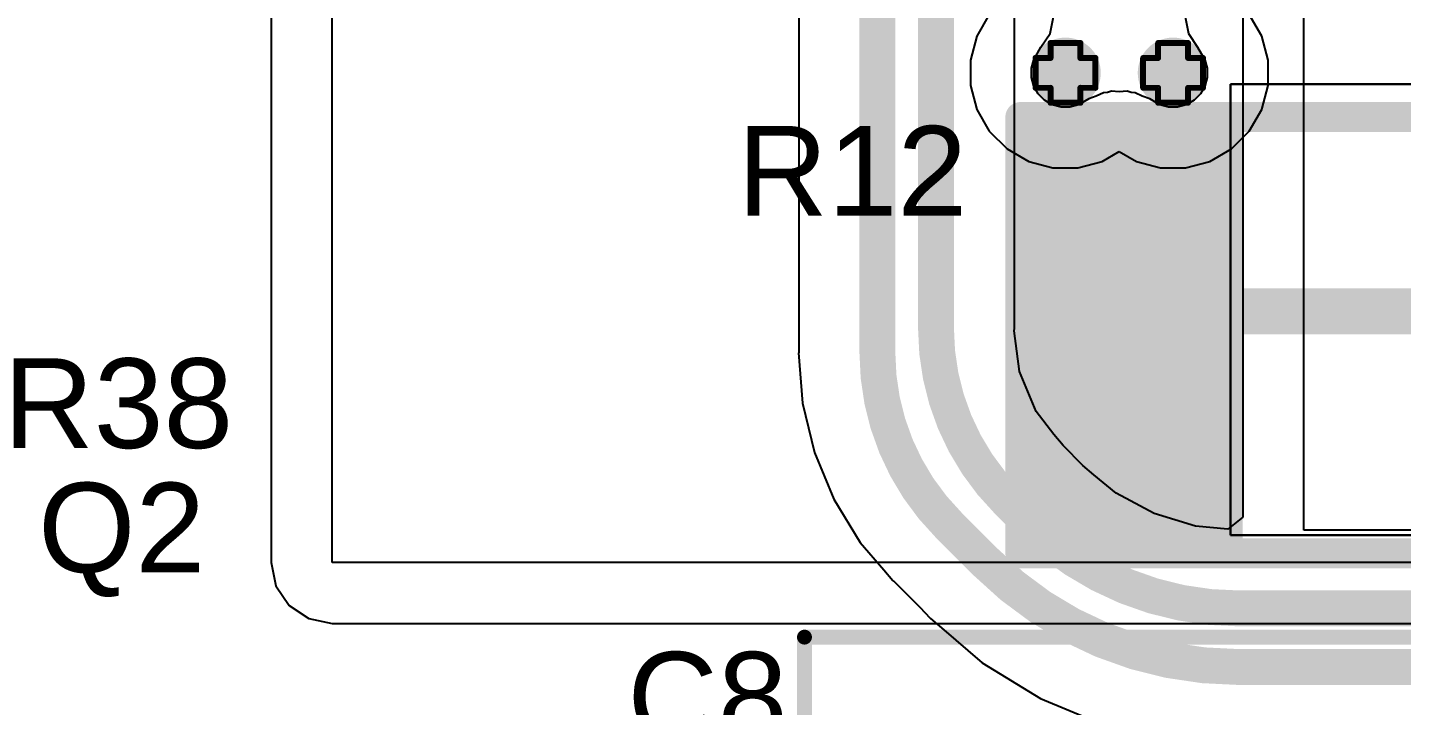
# Model space of a CAD drawing. Header units: inches. Extents: x -5 to 501, y -9 to 81.
# Drawn here: x 63.4 to 75.08, y 10.11 to 15.87 of the extents above; entities that cross this region are included whole.
import ezdxf

# ---------------------------------------------------------------- set-up
doc = ezdxf.new("R2010")
doc.units = ezdxf.units.IN
for name, color, linetype in [('Bottom Layer', 5, 'Continuous'), ('Drill Drawing', 1, 'Continuous'), ('Ground', 16, 'Continuous'), ('Power', 76, 'Continuous'), ('Top Layer', 1, 'Continuous'), ('Top Overlay', 2, 'Continuous'), ('Top Paste', 8, 'Continuous'), ('Top Solder', 216, 'Continuous'), ('Via Holes', 16, 'Continuous')]:
    doc.layers.add(name, color=color, linetype=linetype)
doc.styles.add('Arial', font='', dxfattribs={"height": 0.2})
doc.styles.get('Arial').set_extended_font_data('Arial')

msp = doc.modelspace()

# ---------------------------------------------------------------- hatches: boundary and pattern name
at = {"layer": 'Bottom Layer'}
h = msp.add_hatch(color=5, dxfattribs=at)
edge = h.paths.add_edge_path()
edge.add_arc((72.22, 15.488), 0.3, 0, 360)
h = msp.add_hatch(color=5, dxfattribs=at)
edge = h.paths.add_edge_path()
edge.add_arc((73.134, 15.488), 0.3, 0, 360)
at = {"layer": 'Ground'}
h = msp.add_hatch(color=16, dxfattribs=at)
edge = h.paths.add_edge_path()
edge.add_arc((72.22, 15.488), 0.3, 0, 360)
h = msp.add_hatch(color=16, dxfattribs=at)
edge = h.paths.add_edge_path()
edge.add_arc((73.134, 15.488), 0.3, 0, 360)
at = {"layer": 'Power'}
h = msp.add_hatch(color=76, dxfattribs=at)
edge = h.paths.add_edge_path()
edge.add_arc((72.22, 15.488), 0.3, 0, 360)
h = msp.add_hatch(color=76, dxfattribs=at)
edge = h.paths.add_edge_path()
edge.add_arc((73.134, 15.488), 0.3, 0, 360)
at = {"layer": 'Top Layer'}
h = msp.add_hatch(color=1, dxfattribs=at)
edge = h.paths.add_edge_path()
edge.add_arc((72.22, 15.488), 0.3, 0, 360)
h = msp.add_hatch(color=1, dxfattribs=at)
edge = h.paths.add_edge_path()
edge.add_arc((73.134, 15.488), 0.3, 0, 360)
msp.add_hatch(color=1, dxfattribs=at).paths.add_polyline_path([(73.623, 11.559), (72.023, 11.559), (72.023, 14.959), (73.623, 14.959)])
at = {"layer": 'Top Paste'}
msp.add_hatch(color=8, dxfattribs=at).paths.add_polyline_path([(73.623, 11.559), (72.023, 11.559), (72.023, 14.959), (73.623, 14.959)])
at = {"layer": 'Top Solder'}
msp.add_hatch(color=216, dxfattribs=at).paths.add_polyline_path([(73.725, 11.457), (71.921, 11.457), (71.921, 15.06), (73.725, 15.06)])
at = {"layer": 'Via Holes'}
h = msp.add_hatch(color=7, dxfattribs=at)
edge = h.paths.add_edge_path()
edge.add_arc((72.22, 15.488), 0.15, 0, 360)
h = msp.add_hatch(color=7, dxfattribs=at)
edge = h.paths.add_edge_path()
edge.add_arc((73.134, 15.488), 0.15, 0, 360)

# ---------------------------------------------------------------- linework, layer by layer
at = {"layer": 'Bottom Layer'}
for p, q in [((74.244, 11.603), (74.244, 22.911)), ((73.726, 19.189), (73.726, 11.712)), ((69.956, 18.133), (69.956, 13.11)), ((71.786, 13.316), (71.786, 18.131)), ((71.784, 13.297), (71.786, 13.316)), ((71.829, 12.951), (71.784, 13.297)), ((69.956, 13.11), (69.953, 13.11)), ((69.953, 13.11), (69.987, 12.681)), ((71.97, 12.61), (71.829, 12.951)), ((69.987, 12.681), (70.088, 12.262)), ((72.12, 12.415), (71.97, 12.61)), ((72.199, 12.321), (72.12, 12.415)), ((70.088, 12.262), (70.252, 11.865)), ((72.367, 12.152), (72.199, 12.321)), ((72.461, 12.072), (72.367, 12.152)), ((72.367, 12.152), (72.367, 12.152)), ((72.65, 11.917), (72.461, 12.072)), ((72.974, 11.744), (72.65, 11.917)), ((70.252, 11.865), (70.477, 11.498)), ((73.326, 11.637), (72.974, 11.744)), ((73.726, 11.712), (73.599, 11.61)), ((73.599, 11.61), (73.326, 11.637)), ((82.169, 11.603), (74.244, 11.603)), ((70.477, 11.498), (70.676, 11.265)), ((70.676, 11.265), (70.754, 11.173)), ((70.754, 11.173), (70.757, 11.17)), ((70.757, 11.17), (70.759, 11.172)), ((70.759, 11.172), (70.984, 10.947)), ((70.984, 10.947), (71.07, 10.853)), ((71.07, 10.853), (71.073, 10.851)), ((71.073, 10.851), (71.166, 10.771)), ((71.166, 10.771), (71.512, 10.475)), ((71.512, 10.475), (72.008, 10.172)), ((72.008, 10.172), (72.545, 9.949))]:
    msp.add_line(p, q, dxfattribs=at)
for points in [[(70.622, 13.11, 0.305, 0.305, 0), (70.622, 18.133, 0.305, 0.305, 0)], [(71.12, 13.316, 0.305, 0.305, 0), (71.12, 18.131, 0.305, 0.305, 0)], [(71.728, 11.85, 0.305, 0.305, -0.198912), (71.12, 13.316, 0.305, 0.305, 0)], [(71.228, 11.645, 0.305, 0.305, -0.198572), (70.622, 13.11, 0.305, 0.305, 0)], [(71.728, 11.85, 0.305, 0.305, 0), (71.896, 11.681, 0.305, 0.305, 0)], [(71.23, 11.643, 0.305, 0.305, -0.000328), (71.228, 11.645, 0.305, 0.305, 0)], [(71.23, 11.643, 0.305, 0.305, 0), (71.545, 11.328, 0.305, 0.305, 0)], [(71.917, 11.661, 0.305, 0.305, -0.002883), (71.896, 11.681, 0.305, 0.305, 0)], [(73.692, 10.937, 0.305, 0.305, -0.195917), (71.917, 11.661, 0.305, 0.305, 0)], [(71.547, 11.326, 0.305, 0.305, -0.000251), (71.545, 11.328, 0.305, 0.305, 0)], [(73.691, 10.439, 0.305, 0.305, -0.198651), (71.547, 11.326, 0.305, 0.305, 0)], [(73.692, 10.937, 0.305, 0.305, 0), (87.299, 10.937, 0.305, 0.305, 0)], [(73.691, 10.439, 0.305, 0.305, 0), (87.093, 10.439, 0.305, 0.305, 0)]]:
    msp.add_lwpolyline(points, format="xyseb", dxfattribs=at)
for points in [[(71.044, 13.316, 0.152, 0.152, 1), (71.196, 13.316, 0.152, 0.152, 1)], [(71.044, 13.316, 0.152, 0.152, 1), (71.196, 13.316, 0.152, 0.152, 1)], [(70.546, 13.11, 0.152, 0.152, 1), (70.698, 13.11, 0.152, 0.152, 1)], [(70.546, 13.11, 0.152, 0.152, 1), (70.698, 13.11, 0.152, 0.152, 1)], [(71.651, 11.85, 0.152, 0.152, 1), (71.804, 11.85, 0.152, 0.152, 1)], [(71.651, 11.85, 0.152, 0.152, 1), (71.804, 11.85, 0.152, 0.152, 1)], [(71.152, 11.645, 0.152, 0.152, 1), (71.304, 11.645, 0.152, 0.152, 1)], [(71.152, 11.645, 0.152, 0.152, 1), (71.304, 11.645, 0.152, 0.152, 1)], [(71.154, 11.643, 0.152, 0.152, 1), (71.306, 11.643, 0.152, 0.152, 1)], [(71.154, 11.643, 0.152, 0.152, 1), (71.306, 11.643, 0.152, 0.152, 1)], [(71.82, 11.681, 0.152, 0.152, 1), (71.972, 11.681, 0.152, 0.152, 1)], [(71.82, 11.681, 0.152, 0.152, 1), (71.972, 11.681, 0.152, 0.152, 1)], [(71.841, 11.661, 0.152, 0.152, 1), (71.993, 11.661, 0.152, 0.152, 1)], [(71.841, 11.661, 0.152, 0.152, 1), (71.993, 11.661, 0.152, 0.152, 1)], [(71.469, 11.328, 0.152, 0.152, 1), (71.621, 11.328, 0.152, 0.152, 1)], [(71.469, 11.328, 0.152, 0.152, 1), (71.621, 11.328, 0.152, 0.152, 1)], [(71.471, 11.326, 0.152, 0.152, 1), (71.623, 11.326, 0.152, 0.152, 1)], [(71.471, 11.326, 0.152, 0.152, 1), (71.623, 11.326, 0.152, 0.152, 1)], [(73.616, 10.937, 0.152, 0.152, 1), (73.768, 10.937, 0.152, 0.152, 1)], [(73.616, 10.937, 0.152, 0.152, 1), (73.768, 10.937, 0.152, 0.152, 1)], [(73.614, 10.439, 0.152, 0.152, 1), (73.767, 10.439, 0.152, 0.152, 1)], [(73.614, 10.439, 0.152, 0.152, 1), (73.767, 10.439, 0.152, 0.152, 1)]]:
    msp.add_lwpolyline(points, format="xyseb", close=True, dxfattribs=at)
at = {"layer": 'Drill Drawing'}
for points in [[(72.093, 15.615, 0.0508, 0.0508, 0), (72.093, 15.742, 0.0508, 0.0508, 0)], [(72.093, 15.742, 0.0508, 0.0508, 0), (72.347, 15.742, 0.0508, 0.0508, 0)], [(72.347, 15.615, 0.0508, 0.0508, 0), (72.347, 15.742, 0.0508, 0.0508, 0)], [(73.007, 15.615, 0.0508, 0.0508, 0), (73.007, 15.742, 0.0508, 0.0508, 0)], [(73.007, 15.742, 0.0508, 0.0508, 0), (73.261, 15.742, 0.0508, 0.0508, 0)], [(73.261, 15.615, 0.0508, 0.0508, 0), (73.261, 15.742, 0.0508, 0.0508, 0)], [(71.966, 15.361, 0.0508, 0.0508, 0), (71.966, 15.615, 0.0508, 0.0508, 0)], [(71.966, 15.615, 0.0508, 0.0508, 0), (72.093, 15.615, 0.0508, 0.0508, 0)], [(72.347, 15.615, 0.0508, 0.0508, 0), (72.474, 15.615, 0.0508, 0.0508, 0)], [(72.474, 15.361, 0.0508, 0.0508, 0), (72.474, 15.615, 0.0508, 0.0508, 0)], [(72.88, 15.361, 0.0508, 0.0508, 0), (72.88, 15.615, 0.0508, 0.0508, 0)], [(72.88, 15.615, 0.0508, 0.0508, 0), (73.007, 15.615, 0.0508, 0.0508, 0)], [(73.261, 15.615, 0.0508, 0.0508, 0), (73.388, 15.615, 0.0508, 0.0508, 0)], [(73.388, 15.361, 0.0508, 0.0508, 0), (73.388, 15.615, 0.0508, 0.0508, 0)], [(71.966, 15.361, 0.0508, 0.0508, 0), (72.093, 15.361, 0.0508, 0.0508, 0)], [(72.093, 15.234, 0.0508, 0.0508, 0), (72.093, 15.361, 0.0508, 0.0508, 0)], [(72.347, 15.361, 0.0508, 0.0508, 0), (72.474, 15.361, 0.0508, 0.0508, 0)], [(72.347, 15.234, 0.0508, 0.0508, 0), (72.347, 15.361, 0.0508, 0.0508, 0)], [(72.88, 15.361, 0.0508, 0.0508, 0), (73.007, 15.361, 0.0508, 0.0508, 0)], [(73.007, 15.234, 0.0508, 0.0508, 0), (73.007, 15.361, 0.0508, 0.0508, 0)], [(73.261, 15.361, 0.0508, 0.0508, 0), (73.388, 15.361, 0.0508, 0.0508, 0)], [(73.261, 15.234, 0.0508, 0.0508, 0), (73.261, 15.361, 0.0508, 0.0508, 0)], [(72.093, 15.234, 0.0508, 0.0508, 0), (72.347, 15.234, 0.0508, 0.0508, 0)], [(73.007, 15.234, 0.0508, 0.0508, 0), (73.261, 15.234, 0.0508, 0.0508, 0)]]:
    msp.add_lwpolyline(points, format="xyseb", dxfattribs=at)
for points in [[(72.08, 15.742, 0.0254, 0.0254, 1), (72.106, 15.742, 0.0254, 0.0254, 1)], [(72.08, 15.742, 0.0254, 0.0254, 1), (72.106, 15.742, 0.0254, 0.0254, 1)], [(72.334, 15.742, 0.0254, 0.0254, 1), (72.36, 15.742, 0.0254, 0.0254, 1)], [(72.334, 15.742, 0.0254, 0.0254, 1), (72.36, 15.742, 0.0254, 0.0254, 1)], [(72.995, 15.742, 0.0254, 0.0254, 1), (73.02, 15.742, 0.0254, 0.0254, 1)], [(72.995, 15.742, 0.0254, 0.0254, 1), (73.02, 15.742, 0.0254, 0.0254, 1)], [(73.249, 15.742, 0.0254, 0.0254, 1), (73.274, 15.742, 0.0254, 0.0254, 1)], [(73.249, 15.742, 0.0254, 0.0254, 1), (73.274, 15.742, 0.0254, 0.0254, 1)], [(71.953, 15.615, 0.0254, 0.0254, 1), (71.979, 15.615, 0.0254, 0.0254, 1)], [(71.953, 15.615, 0.0254, 0.0254, 1), (71.979, 15.615, 0.0254, 0.0254, 1)], [(72.08, 15.615, 0.0254, 0.0254, 1), (72.106, 15.615, 0.0254, 0.0254, 1)], [(72.08, 15.615, 0.0254, 0.0254, 1), (72.106, 15.615, 0.0254, 0.0254, 1)], [(72.334, 15.615, 0.0254, 0.0254, 1), (72.36, 15.615, 0.0254, 0.0254, 1)], [(72.334, 15.615, 0.0254, 0.0254, 1), (72.36, 15.615, 0.0254, 0.0254, 1)], [(72.461, 15.615, 0.0254, 0.0254, 1), (72.487, 15.615, 0.0254, 0.0254, 1)], [(72.461, 15.615, 0.0254, 0.0254, 1), (72.487, 15.615, 0.0254, 0.0254, 1)], [(72.868, 15.615, 0.0254, 0.0254, 1), (72.893, 15.615, 0.0254, 0.0254, 1)], [(72.868, 15.615, 0.0254, 0.0254, 1), (72.893, 15.615, 0.0254, 0.0254, 1)], [(72.995, 15.615, 0.0254, 0.0254, 1), (73.02, 15.615, 0.0254, 0.0254, 1)], [(72.995, 15.615, 0.0254, 0.0254, 1), (73.02, 15.615, 0.0254, 0.0254, 1)], [(73.249, 15.615, 0.0254, 0.0254, 1), (73.274, 15.615, 0.0254, 0.0254, 1)], [(73.249, 15.615, 0.0254, 0.0254, 1), (73.274, 15.615, 0.0254, 0.0254, 1)], [(73.376, 15.615, 0.0254, 0.0254, 1), (73.401, 15.615, 0.0254, 0.0254, 1)], [(73.376, 15.615, 0.0254, 0.0254, 1), (73.401, 15.615, 0.0254, 0.0254, 1)], [(71.953, 15.361, 0.0254, 0.0254, 1), (71.979, 15.361, 0.0254, 0.0254, 1)], [(71.953, 15.361, 0.0254, 0.0254, 1), (71.979, 15.361, 0.0254, 0.0254, 1)], [(72.08, 15.361, 0.0254, 0.0254, 1), (72.106, 15.361, 0.0254, 0.0254, 1)], [(72.08, 15.361, 0.0254, 0.0254, 1), (72.106, 15.361, 0.0254, 0.0254, 1)], [(72.334, 15.361, 0.0254, 0.0254, 1), (72.36, 15.361, 0.0254, 0.0254, 1)], [(72.334, 15.361, 0.0254, 0.0254, 1), (72.36, 15.361, 0.0254, 0.0254, 1)], [(72.461, 15.361, 0.0254, 0.0254, 1), (72.487, 15.361, 0.0254, 0.0254, 1)], [(72.461, 15.361, 0.0254, 0.0254, 1), (72.487, 15.361, 0.0254, 0.0254, 1)], [(72.868, 15.361, 0.0254, 0.0254, 1), (72.893, 15.361, 0.0254, 0.0254, 1)], [(72.868, 15.361, 0.0254, 0.0254, 1), (72.893, 15.361, 0.0254, 0.0254, 1)], [(72.995, 15.361, 0.0254, 0.0254, 1), (73.02, 15.361, 0.0254, 0.0254, 1)], [(72.995, 15.361, 0.0254, 0.0254, 1), (73.02, 15.361, 0.0254, 0.0254, 1)], [(73.249, 15.361, 0.0254, 0.0254, 1), (73.274, 15.361, 0.0254, 0.0254, 1)], [(73.249, 15.361, 0.0254, 0.0254, 1), (73.274, 15.361, 0.0254, 0.0254, 1)], [(73.376, 15.361, 0.0254, 0.0254, 1), (73.401, 15.361, 0.0254, 0.0254, 1)], [(73.376, 15.361, 0.0254, 0.0254, 1), (73.401, 15.361, 0.0254, 0.0254, 1)], [(72.08, 15.234, 0.0254, 0.0254, 1), (72.106, 15.234, 0.0254, 0.0254, 1)], [(72.08, 15.234, 0.0254, 0.0254, 1), (72.106, 15.234, 0.0254, 0.0254, 1)], [(72.334, 15.234, 0.0254, 0.0254, 1), (72.36, 15.234, 0.0254, 0.0254, 1)], [(72.334, 15.234, 0.0254, 0.0254, 1), (72.36, 15.234, 0.0254, 0.0254, 1)], [(72.995, 15.234, 0.0254, 0.0254, 1), (73.02, 15.234, 0.0254, 0.0254, 1)], [(72.995, 15.234, 0.0254, 0.0254, 1), (73.02, 15.234, 0.0254, 0.0254, 1)], [(73.249, 15.234, 0.0254, 0.0254, 1), (73.274, 15.234, 0.0254, 0.0254, 1)], [(73.249, 15.234, 0.0254, 0.0254, 1), (73.274, 15.234, 0.0254, 0.0254, 1)]]:
    msp.add_lwpolyline(points, format="xyseb", close=True, dxfattribs=at)
at = {"layer": 'Ground'}
for p, q in [((65.471, 25.4), (65.471, 11.328)), ((65.989, 11.328), (65.989, 25.4)), ((72.089, 15.824), (72.129, 16.022)), ((73.226, 16.022), (73.265, 15.824)), ((71.573, 15.985), (71.467, 15.8)), ((73.887, 15.8), (73.781, 15.985)), ((71.467, 15.8), (71.412, 15.595)), ((72.011, 15.706), (72.089, 15.824)), ((73.265, 15.824), (73.343, 15.706)), ((73.942, 15.595), (73.887, 15.8)), ((71.95, 15.6), (72.011, 15.706)), ((73.343, 15.706), (73.405, 15.6)), ((71.412, 15.595), (71.412, 15.382)), ((71.93, 15.527), (71.95, 15.6)), ((71.93, 15.45), (71.93, 15.527)), ((73.405, 15.6), (73.424, 15.527)), ((73.424, 15.527), (73.424, 15.45)), ((73.942, 15.382), (73.942, 15.595)), ((71.95, 15.376), (71.93, 15.45)), ((73.424, 15.45), (73.405, 15.376)), ((71.412, 15.382), (71.467, 15.177)), ((71.988, 15.31), (71.95, 15.376)), ((72.042, 15.256), (71.988, 15.31)), ((72.543, 15.32), (72.482, 15.29)), ((72.577, 15.322), (72.543, 15.32)), ((72.61, 15.333), (72.577, 15.322)), ((72.677, 15.328), (72.61, 15.333)), ((72.745, 15.333), (72.677, 15.328)), ((72.777, 15.322), (72.745, 15.333)), ((72.811, 15.32), (72.777, 15.322)), ((72.872, 15.29), (72.811, 15.32)), ((73.367, 15.31), (73.312, 15.256)), ((73.405, 15.376), (73.367, 15.31)), ((73.887, 15.177), (73.942, 15.382)), ((71.467, 15.177), (71.573, 14.992)), ((72.108, 15.218), (72.042, 15.256)), ((72.182, 15.198), (72.108, 15.218)), ((72.258, 15.198), (72.182, 15.198)), ((72.332, 15.218), (72.258, 15.198)), ((72.418, 15.268), (72.332, 15.218)), ((72.482, 15.29), (72.418, 15.268)), ((72.936, 15.268), (72.872, 15.29)), ((73.022, 15.218), (72.936, 15.268)), ((73.096, 15.198), (73.022, 15.218)), ((73.173, 15.198), (73.096, 15.198)), ((73.246, 15.218), (73.173, 15.198)), ((73.312, 15.256), (73.246, 15.218)), ((73.781, 14.992), (73.887, 15.177)), ((71.573, 14.992), (71.724, 14.842)), ((73.631, 14.842), (73.781, 14.992)), ((71.724, 14.842), (71.908, 14.735)), ((73.446, 14.735), (73.631, 14.842)), ((71.908, 14.735), (72.114, 14.68)), ((72.326, 14.68), (72.532, 14.735)), ((72.532, 14.735), (72.677, 14.819)), ((72.677, 14.819), (72.823, 14.735)), ((72.823, 14.735), (73.028, 14.68)), ((73.241, 14.68), (73.446, 14.735)), ((72.114, 14.68), (72.326, 14.68)), ((73.028, 14.68), (73.241, 14.68)), ((65.471, 11.328), (65.511, 11.13)), ((82.398, 11.328), (65.989, 11.328)), ((65.511, 11.13), (65.623, 10.962)), ((65.623, 10.962), (65.791, 10.85)), ((65.791, 10.85), (65.989, 10.81)), ((65.989, 10.81), (82.398, 10.81))]:
    msp.add_line(p, q, dxfattribs=at)
at = {"layer": 'Power'}
for p, q in [((72.089, 15.824), (72.129, 16.022)), ((73.226, 16.022), (73.265, 15.824)), ((71.573, 15.985), (71.467, 15.8)), ((73.887, 15.8), (73.781, 15.985)), ((71.467, 15.8), (71.412, 15.595)), ((72.011, 15.706), (72.089, 15.824)), ((73.265, 15.824), (73.343, 15.706)), ((73.942, 15.595), (73.887, 15.8)), ((71.95, 15.6), (72.011, 15.706)), ((73.343, 15.706), (73.405, 15.6)), ((71.412, 15.595), (71.412, 15.382)), ((71.93, 15.527), (71.95, 15.6)), ((71.93, 15.45), (71.93, 15.527)), ((73.405, 15.6), (73.424, 15.527)), ((73.424, 15.527), (73.424, 15.45)), ((73.942, 15.382), (73.942, 15.595)), ((71.95, 15.376), (71.93, 15.45)), ((73.424, 15.45), (73.405, 15.376)), ((71.412, 15.382), (71.467, 15.177)), ((71.988, 15.31), (71.95, 15.376)), ((72.042, 15.256), (71.988, 15.31)), ((72.543, 15.32), (72.482, 15.29)), ((72.577, 15.322), (72.543, 15.32)), ((72.61, 15.333), (72.577, 15.322)), ((72.677, 15.328), (72.61, 15.333)), ((72.745, 15.333), (72.677, 15.328)), ((72.777, 15.322), (72.745, 15.333)), ((72.811, 15.32), (72.777, 15.322)), ((72.872, 15.29), (72.811, 15.32)), ((73.367, 15.31), (73.312, 15.256)), ((73.405, 15.376), (73.367, 15.31)), ((73.887, 15.177), (73.942, 15.382)), ((71.467, 15.177), (71.573, 14.992)), ((72.108, 15.218), (72.042, 15.256)), ((72.182, 15.198), (72.108, 15.218)), ((72.258, 15.198), (72.182, 15.198)), ((72.332, 15.218), (72.258, 15.198)), ((72.418, 15.268), (72.332, 15.218)), ((72.482, 15.29), (72.418, 15.268)), ((72.936, 15.268), (72.872, 15.29)), ((73.022, 15.218), (72.936, 15.268)), ((73.096, 15.198), (73.022, 15.218)), ((73.173, 15.198), (73.096, 15.198)), ((73.246, 15.218), (73.173, 15.198)), ((73.312, 15.256), (73.246, 15.218)), ((73.781, 14.992), (73.887, 15.177)), ((71.573, 14.992), (71.724, 14.842)), ((73.631, 14.842), (73.781, 14.992)), ((71.724, 14.842), (71.908, 14.735)), ((73.446, 14.735), (73.631, 14.842)), ((71.908, 14.735), (72.114, 14.68)), ((72.326, 14.68), (72.532, 14.735)), ((72.532, 14.735), (72.677, 14.819)), ((72.677, 14.819), (72.823, 14.735)), ((72.823, 14.735), (73.028, 14.68)), ((73.241, 14.68), (73.446, 14.735)), ((72.114, 14.68), (72.326, 14.68)), ((73.028, 14.68), (73.241, 14.68))]:
    msp.add_line(p, q, dxfattribs=at)
at = {"layer": 'Top Layer'}
for p, q in [((73.623, 11.559), (73.623, 15.392)), ((73.623, 15.392), (75.22, 15.392)), ((75.22, 15.392), (73.623, 15.392)), ((73.623, 15.392), (73.623, 11.559)), ((78.523, 11.559), (73.623, 11.559)), ((73.623, 11.559), (78.005, 11.559))]:
    msp.add_line(p, q, dxfattribs=at)
for points in [[(75.692, 13.934, 0.389, 0.389, -0.414214), (75.22, 13.462, 0.389, 0.389, 0)], [(72.975, 13.259, 0.389, 0.389, -0.414214), (73.179, 13.462, 0.389, 0.389, 0)], [(73.179, 13.462, 0.389, 0.389, 0), (75.22, 13.462, 0.389, 0.389, 0)]]:
    msp.add_lwpolyline(points, format="xyseb", dxfattribs=at)
for points in [[(73.081, 13.462, 0.195, 0.195, 1), (73.276, 13.462, 0.195, 0.195, 1)], [(73.081, 13.462, 0.195, 0.195, 1), (73.276, 13.462, 0.195, 0.195, 1)], [(75.122, 13.462, 0.195, 0.195, 1), (75.317, 13.462, 0.195, 0.195, 1)], [(75.122, 13.462, 0.195, 0.195, 1), (75.317, 13.462, 0.195, 0.195, 1)], [(72.878, 13.259, 0.195, 0.195, 1), (73.073, 13.259, 0.195, 0.195, 1)]]:
    msp.add_lwpolyline(points, format="xyseb", close=True, dxfattribs=at)
at = {"layer": 'Top Overlay'}
for points in [[(71.836, 15.113, 0.254, 0.254, 0), (80.315, 15.113, 0.254, 0.254, 0)], [(71.836, 11.405, 0.254, 0.254, 0), (71.836, 15.113, 0.254, 0.254, 0)], [(71.836, 11.405, 0.254, 0.254, 0), (80.315, 11.405, 0.254, 0.254, 0)], [(70.002, 7.29, 0.127, 0.127, 0), (70.002, 10.693, 0.127, 0.127, 0)], [(70.002, 10.693, 0.127, 0.127, 0), (78.74, 10.693, 0.127, 0.127, 0)]]:
    msp.add_lwpolyline(points, format="xyseb", dxfattribs=at)
for points in [[(71.773, 15.113, 0.127, 0.127, 1), (71.9, 15.113, 0.127, 0.127, 1)], [(71.773, 15.113, 0.127, 0.127, 1), (71.9, 15.113, 0.127, 0.127, 1)], [(71.773, 11.405, 0.127, 0.127, 1), (71.9, 11.405, 0.127, 0.127, 1)], [(71.773, 11.405, 0.127, 0.127, 1), (71.9, 11.405, 0.127, 0.127, 1)], [(69.971, 10.693, 0.0635, 0.0635, 1), (70.034, 10.693, 0.0635, 0.0635, 1)], [(69.971, 10.693, 0.0635, 0.0635, 1), (70.034, 10.693, 0.0635, 0.0635, 1)]]:
    msp.add_lwpolyline(points, format="xyseb", close=True, dxfattribs=at)

# ---------------------------------------------------------------- texts
at = {"layer": 'Top Overlay', "style": 'Arial'}
for s, p in [('R12', (69.432, 14.275)), ('R38', (63.196, 12.3)), ('Q2', (63.491, 11.243)), ('C8', (68.498, 9.805))]:
    msp.add_text(s, height=0.762, dxfattribs=at).set_placement(p)

doc.saveas('drawing.dxf')
